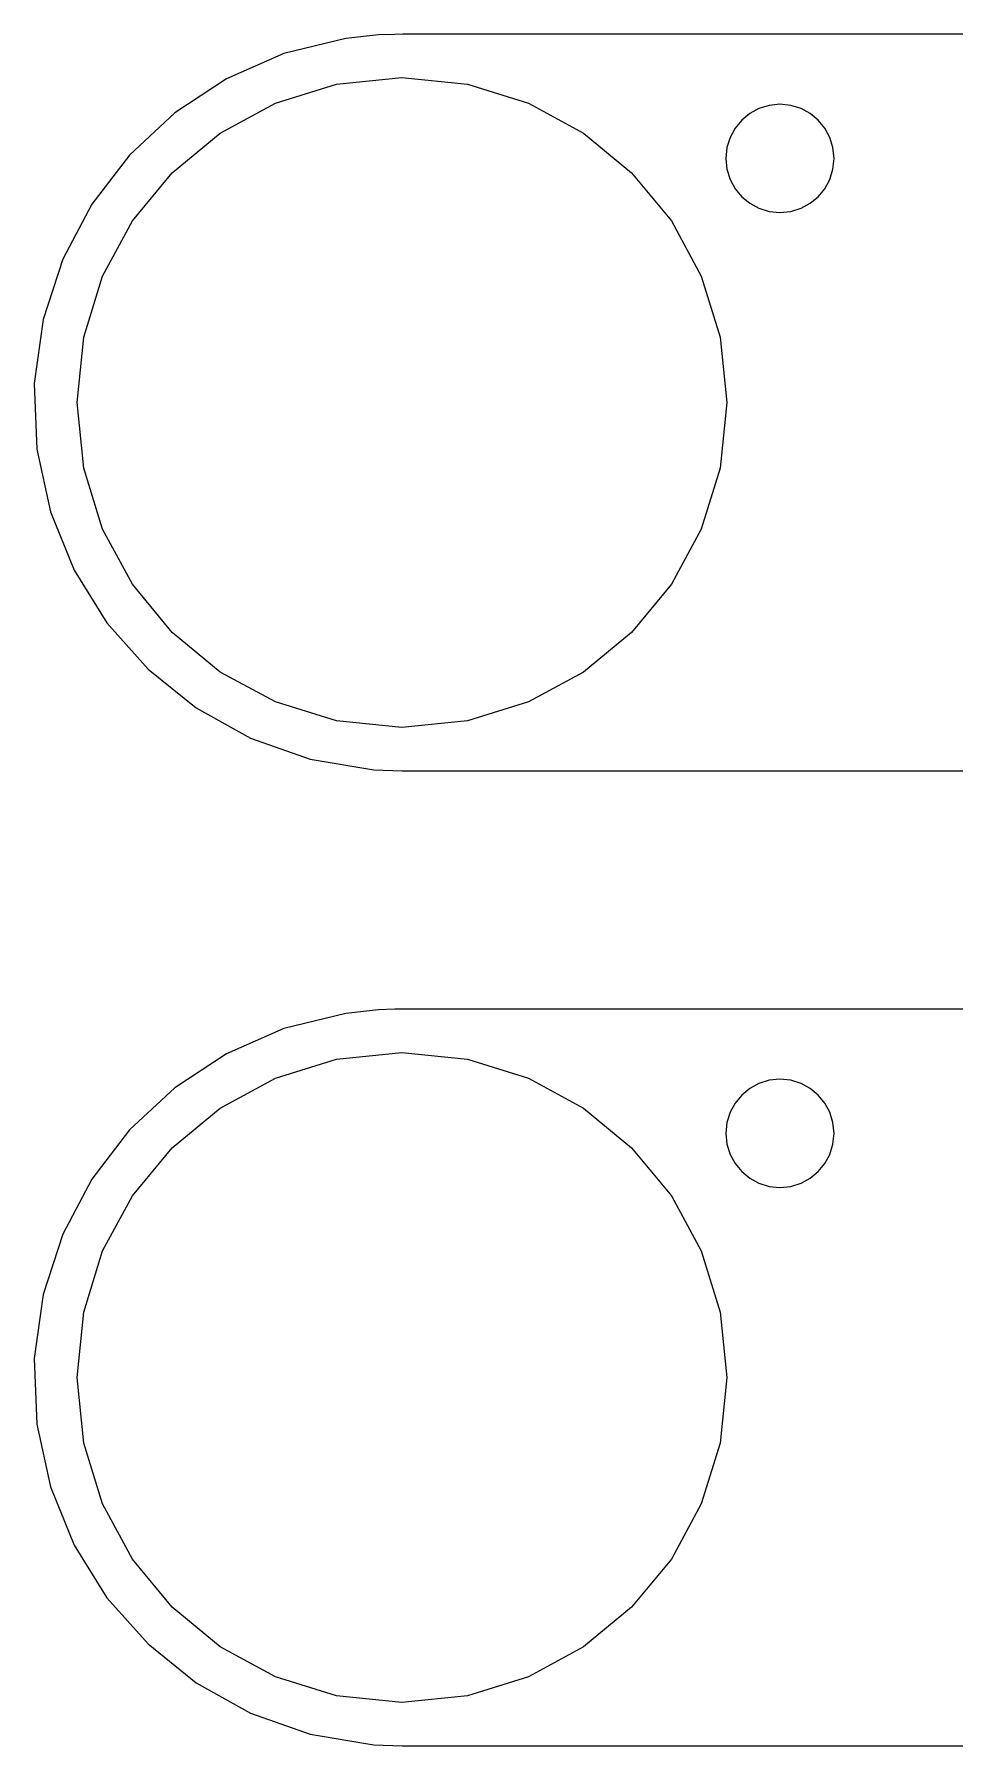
# Model space of a CAD drawing. Extents: x 1 to 47.7, y 0.2 to 33.3.
# Drawn here: x 14.66 to 15.51, y 12.734 to 14.314 of the extents above; entities that cross this region are included whole.
import ezdxf

# ---------------------------------------------------------------- set-up
doc = ezdxf.new("R2010")
doc.units = 0
doc.header["$MEASUREMENT"] = 0
doc.layers.add('4_0_____DWG', color=7, linetype='CONTINUOUS')

msp = doc.modelspace()

# ---------------------------------------------------------------- linework, layer by layer
at = {"layer": '4_0_____DWG'}
for points in [[(15.5499, 14.3136), (15.3493, 14.3136), (15.2585, 14.3136), (15.1774, 14.3136), (15.1085, 14.3136), (15.0543, 14.3136), (15.0174, 14.3136), (15.0002, 14.3136), (14.9927, 14.3135), (14.9775, 14.3129), (14.9476, 14.3097), (14.8903, 14.2957), (14.8373, 14.2725), (14.7895, 14.241), (14.7477, 14.2021), (14.7129, 14.1567), (14.686, 14.1058), (14.668, 14.0503), (14.6597, 13.9911), (14.662, 13.9304), (14.6746, 13.8726), (14.6965, 13.819), (14.7269, 13.7703), (14.7648, 13.7276), (14.8093, 13.6918), (14.8595, 13.6637), (14.9144, 13.6443), (14.9732, 13.6346), (14.9995, 13.6336), (15.0137, 13.6336), (15.0479, 13.6336), (15.0998, 13.6336), (15.1667, 13.6336), (15.2462, 13.6336), (15.3358, 13.6336), (15.4329, 13.6336), (15.6397, 13.6336)], [(15.5499, 13.4136), (15.3493, 13.4136), (15.2585, 13.4136), (15.1774, 13.4136), (15.1085, 13.4136), (15.0543, 13.4136), (15.0174, 13.4136), (15.0002, 13.4136), (14.9927, 13.4135), (14.9775, 13.4129), (14.9476, 13.4097), (14.8903, 13.3957), (14.8373, 13.3725), (14.7895, 13.341), (14.7477, 13.3021), (14.7129, 13.2567), (14.686, 13.2058), (14.668, 13.1503), (14.6597, 13.0911), (14.662, 13.0304), (14.6746, 12.9726), (14.6965, 12.9189), (14.7269, 12.8703), (14.7648, 12.8276), (14.8093, 12.7917), (14.8595, 12.7637), (14.9144, 12.7443), (14.9732, 12.7346), (14.9995, 12.7336), (15.0137, 12.7336), (15.0479, 12.7336), (15.0998, 12.7336), (15.1667, 12.7336), (15.2462, 12.7336), (15.3358, 12.7336), (15.4329, 12.7336), (15.6397, 12.7336)]]:
    msp.add_lwpolyline(points, dxfattribs=at)
for points in [[(14.9993, 13.6736), (14.9388, 13.6797), (14.8825, 13.6972), (14.8315, 13.7248), (14.7871, 13.7614), (14.7505, 13.8058), (14.7228, 13.8568), (14.7054, 13.9131), (14.6993, 13.9736), (14.7054, 14.034), (14.7228, 14.0904), (14.7505, 14.1413), (14.7871, 14.1857), (14.8315, 14.2223), (14.8825, 14.25), (14.9388, 14.2675), (14.9993, 14.2736), (15.0597, 14.2675), (15.1161, 14.25), (15.167, 14.2223), (15.2114, 14.1857), (15.2481, 14.1413), (15.2757, 14.0904), (15.2932, 14.034), (15.2993, 13.9736), (15.2932, 13.9131), (15.2757, 13.8568), (15.2481, 13.8058), (15.2114, 13.7614), (15.167, 13.7248), (15.1161, 13.6972), (15.0597, 13.6797)], [(15.3484, 14.1489), (15.3585, 14.1499), (15.3679, 14.1529), (15.3764, 14.1575), (15.3838, 14.1636), (15.3899, 14.171), (15.3945, 14.1795), (15.3974, 14.1889), (15.3984, 14.1989), (15.3974, 14.209), (15.3945, 14.2184), (15.3899, 14.2269), (15.3838, 14.2343), (15.3764, 14.2404), (15.3679, 14.245), (15.3585, 14.2479), (15.3484, 14.2489), (15.3383, 14.2479), (15.329, 14.245), (15.3205, 14.2404), (15.3131, 14.2343), (15.307, 14.2269), (15.3024, 14.2184), (15.2995, 14.209), (15.2985, 14.1989), (15.2995, 14.1889), (15.3024, 14.1795), (15.307, 14.171), (15.3131, 14.1636), (15.3205, 14.1575), (15.329, 14.1529), (15.3383, 14.1499)], [(14.9993, 12.7736), (14.9388, 12.7797), (14.8825, 12.7972), (14.8315, 12.8248), (14.7871, 12.8615), (14.7505, 12.9059), (14.7228, 12.9568), (14.7054, 13.0131), (14.6993, 13.0736), (14.7054, 13.134), (14.7228, 13.1904), (14.7505, 13.2413), (14.7871, 13.2857), (14.8315, 13.3223), (14.8825, 13.35), (14.9388, 13.3675), (14.9993, 13.3736), (15.0597, 13.3675), (15.1161, 13.35), (15.167, 13.3223), (15.2114, 13.2857), (15.2481, 13.2413), (15.2757, 13.1904), (15.2932, 13.134), (15.2993, 13.0736), (15.2932, 13.0131), (15.2757, 12.9568), (15.2481, 12.9059), (15.2114, 12.8615), (15.167, 12.8248), (15.1161, 12.7972), (15.0597, 12.7797)], [(15.3484, 13.2489), (15.3585, 13.25), (15.3679, 13.2529), (15.3764, 13.2575), (15.3838, 13.2636), (15.3899, 13.271), (15.3945, 13.2795), (15.3974, 13.2889), (15.3984, 13.2989), (15.3974, 13.309), (15.3945, 13.3184), (15.3899, 13.3269), (15.3838, 13.3343), (15.3764, 13.3404), (15.3679, 13.345), (15.3585, 13.3479), (15.3484, 13.3489), (15.3383, 13.3479), (15.329, 13.345), (15.3205, 13.3404), (15.3131, 13.3343), (15.307, 13.3269), (15.3024, 13.3184), (15.2995, 13.309), (15.2985, 13.2989), (15.2995, 13.2889), (15.3024, 13.2795), (15.307, 13.271), (15.3131, 13.2636), (15.3205, 13.2575), (15.329, 13.2529), (15.3383, 13.25)]]:
    msp.add_lwpolyline(points, close=True, dxfattribs=at)

doc.saveas('drawing.dxf')
